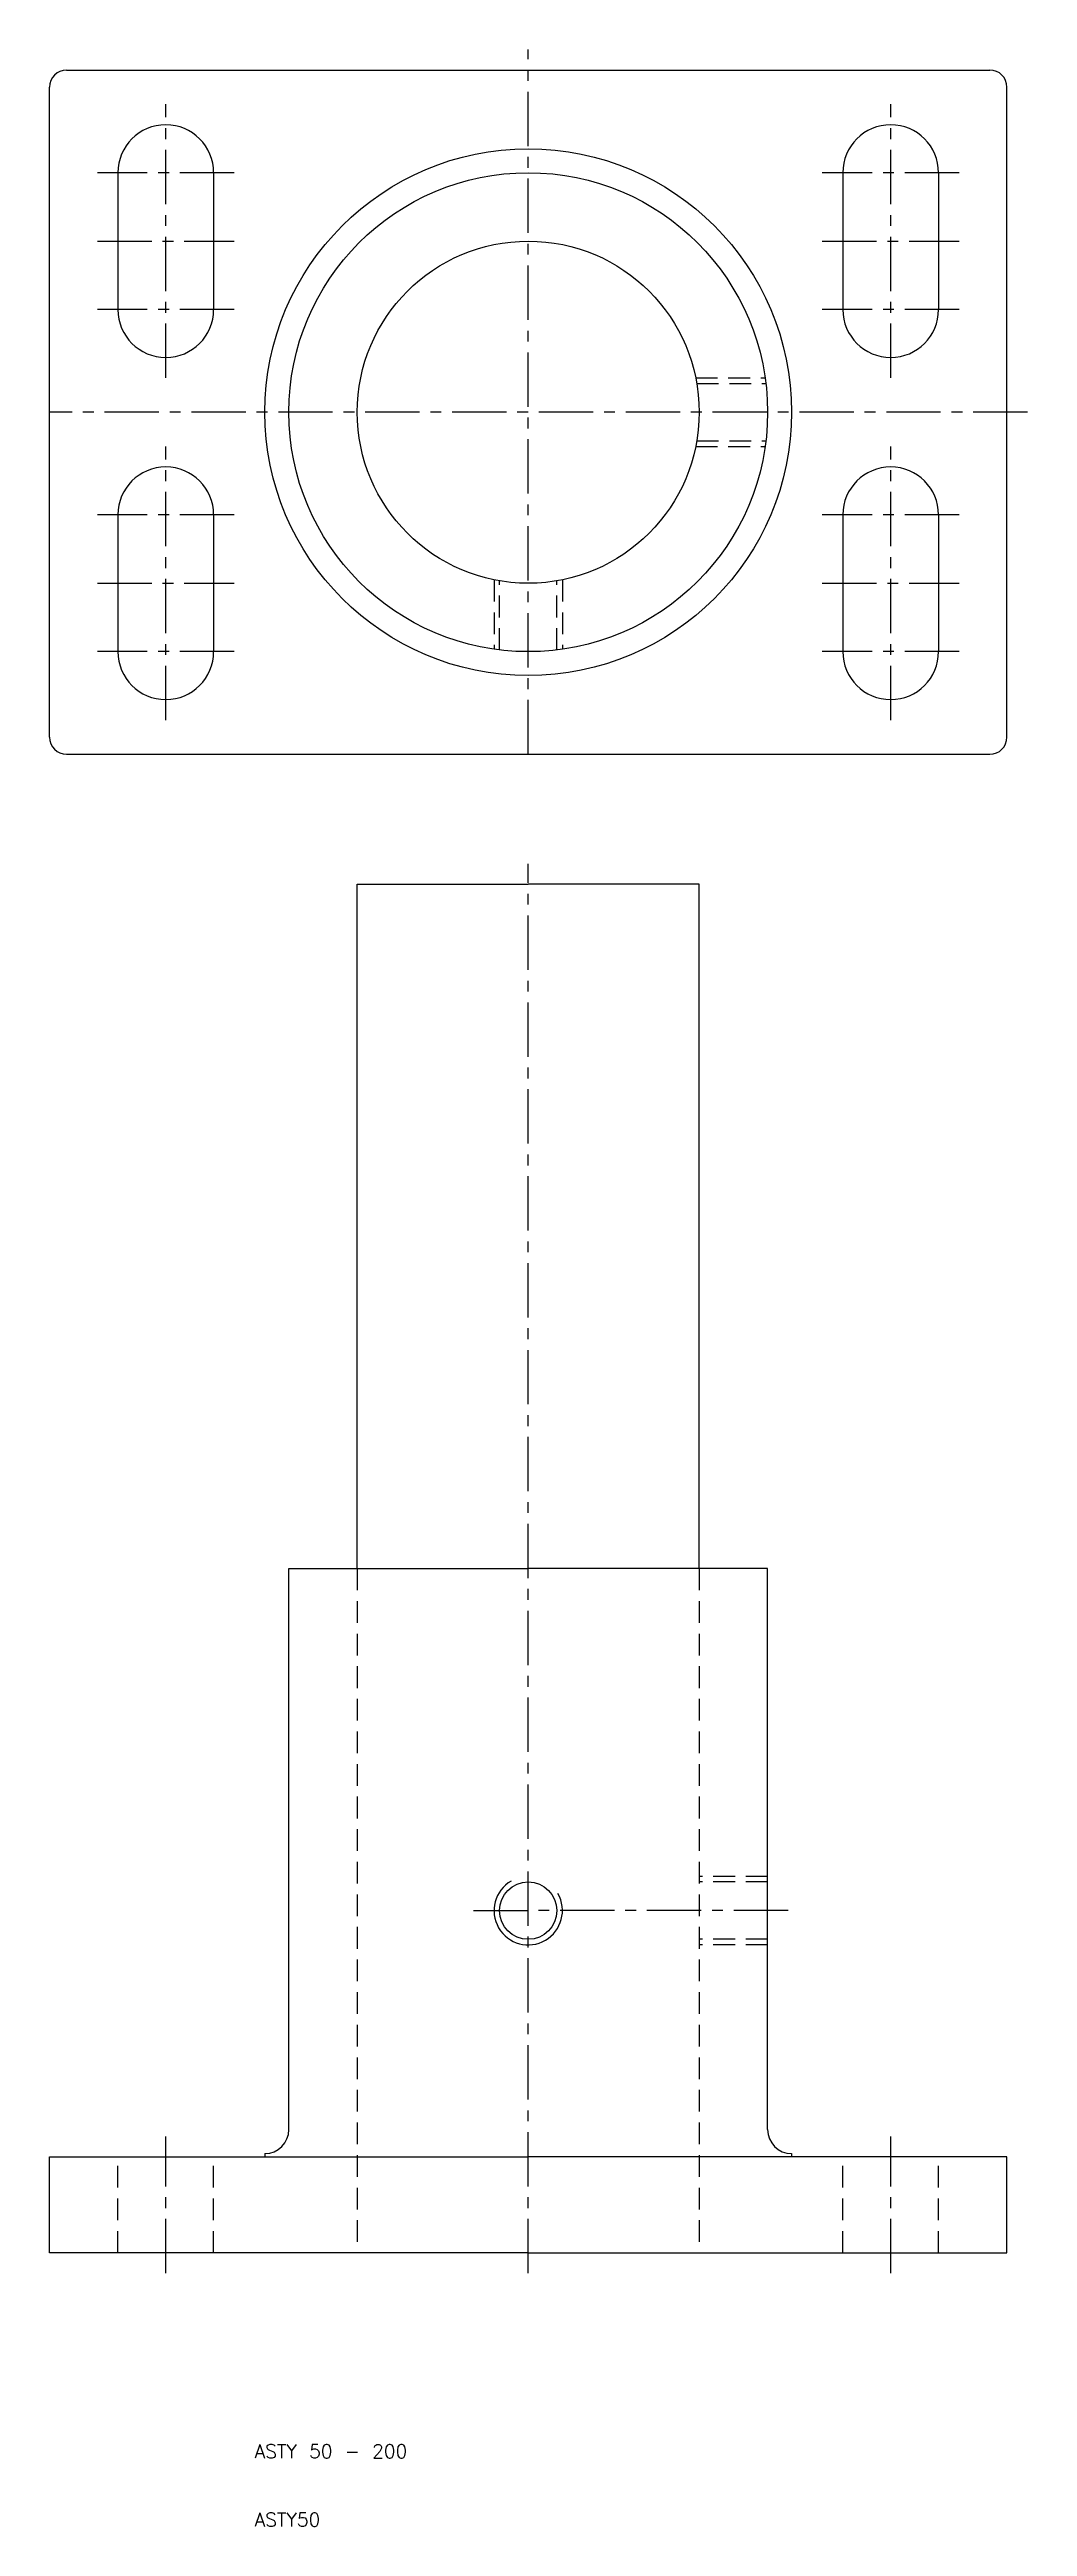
# Model space of a CAD drawing. Extents: x -20 to 123, y 10 to 372.
import ezdxf

# ---------------------------------------------------------------- set-up
doc = ezdxf.new("R2010")
doc.units = 0
doc.header["$LTSCALE"] = 0.25
doc.linetypes.add('CENTER', pattern=[50.8, 31.75, -6.35, 6.35, -6.35])
doc.linetypes.add('DASHED', pattern=[19.05, 12.7, -6.35])
doc.layers.get('0').update_dxf_attribs({"linetype": 'CONTINUOUS'})
doc.layers.add('CENTER', color=1, linetype='CENTER')
doc.styles.get("Standard").update_dxf_attribs({"font": 'txt.shx', "bigfont": 'extfont.shx'})

msp = doc.modelspace()

# ---------------------------------------------------------------- linework, layer by layer
for p, q in [((-20, 271.5), (-20, 366.5)), ((-17.5, 369), (117.5, 369)), ((120, 271.5), (120, 366.5)), ((-10, 354), (-10, 334)), ((4, 354), (4, 334)), ((96, 354), (96, 334)), ((110, 354), (110, 334)), ((-10, 304), (-10, 284)), ((4, 304), (4, 284)), ((96, 304), (96, 284)), ((110, 304), (110, 284)), ((-17.5, 269), (117.5, 269)), ((25, 150), (25, 250)), ((25, 250), (50, 250)), ((75, 250), (50, 250)), ((75, 150), (75, 250)), ((15, 68), (15, 150)), ((15, 150), (25, 150)), ((25, 150), (50, 150)), ((75, 150), (50, 150)), ((85, 150), (75, 150)), ((85, 68), (85, 150)), ((-20, 64), (15, 64)), ((-20, 50), (-20, 64)), ((11.5, 64.5), (11.5, 64)), ((15, 64), (50, 64)), ((85, 64), (50, 64)), ((120, 64), (85, 64)), ((88.5, 64.5), (88.5, 64)), ((120, 50), (120, 64)), ((50, 50), (-20, 50)), ((50, 50), (120, 50))]:
    msp.add_line(p, q)
at = {"color": 3, "linetype": 'DASHED'}
for p, q in [((74.494897, 324), (84.641016, 324)), ((74.646717, 323.188), (84.748535, 323.188)), ((74.494897, 314), (84.641016, 314)), ((74.646717, 314.812), (84.748535, 314.812)), ((45, 294.505103), (45, 284.358984)), ((45.812, 284.251465), (45.812, 294.353283)), ((54.188, 284.251465), (54.188, 294.353283)), ((55, 294.505103), (55, 284.358984)), ((25, 150), (25, 50)), ((75, 150), (75, 50)), ((85, 105), (75, 105)), ((85, 104.188), (75, 104.188)), ((85, 95.812), (75, 95.812)), ((85, 95), (75, 95)), ((-10, 50), (-10, 64)), ((4, 50), (4, 64)), ((96, 50), (96, 64)), ((110, 50), (110, 64))]:
    msp.add_line(p, q, dxfattribs=at)
for centre, radius in [((50, 319), 38.5), ((50, 319), 35), ((50, 319), 25), ((50, 100), 4.188)]:
    msp.add_circle(centre, radius)
for centre, radius, start, end in [((-17.5, 366.5), 2.5, 90, 180), ((117.5, 366.5), 2.5, 0, 90), ((-3, 354), 7, 0, 180), ((103, 354), 7, 0, 180), ((-3, 334), 7, 180, 0), ((103, 334), 7, 180, 0), ((-3, 304), 7, 0, 180), ((103, 304), 7, 0, 180), ((-3, 284), 7, 180, 0), ((103, 284), 7, 180, 0), ((-17.5, 271.5), 2.5, 180, 270), ((117.5, 271.5), 2.5, 270, 0), ((11.5, 68), 3.5, 270, 0), ((88.5, 68), 3.5, 180, 270)]:
    msp.add_arc(centre, radius, start, end)
at = {"color": 3}
msp.add_arc((50, 100), 5, 120, 30, dxfattribs=at)
at = {"layer": 'CENTER', "color": 1, "linetype": 'CENTER'}
for p, q in [((50, 269), (50, 372)), ((-3, 324), (-3, 364)), ((103, 324), (103, 364)), ((7, 354), (-13, 354)), ((113, 354), (93, 354)), ((-13, 344), (7, 344)), ((93, 344), (113, 344)), ((7, 334), (-13, 334)), ((113, 334), (93, 334)), ((123, 319), (-20, 319)), ((-3, 274), (-3, 314)), ((103, 274), (103, 314)), ((7, 304), (-13, 304)), ((113, 304), (93, 304)), ((-13, 294), (7, 294)), ((93, 294), (113, 294)), ((7, 284), (-13, 284)), ((113, 284), (93, 284)), ((50, 47), (50, 253)), ((42, 100), (50, 100)), ((88, 100), (50, 100)), ((-3, 47), (-3, 67)), ((103, 47), (103, 67))]:
    msp.add_line(p, q, dxfattribs=at)

# ---------------------------------------------------------------- texts
for s, p in [('ASTY 50 - 200', (10, 20)), ('ASTY50', (10, 10))]:
    msp.add_text(s, height=2).set_placement(p)

doc.saveas('drawing.dxf')
